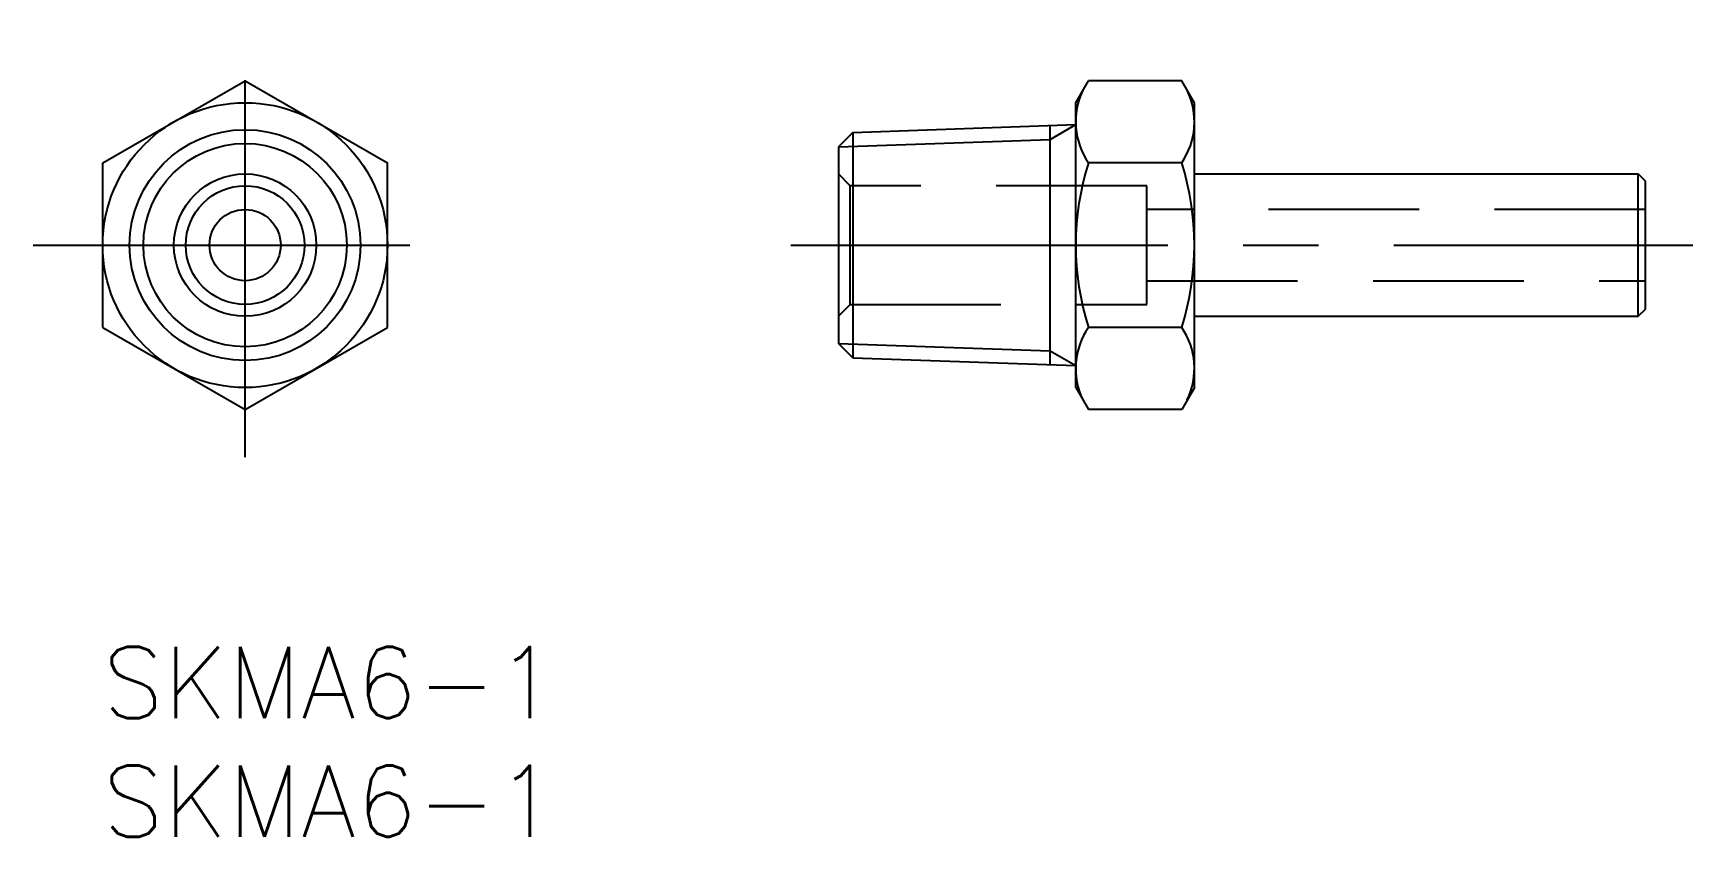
# Model space of a CAD drawing. Extents: x -2.9 to 67, y -8 to 25.9.
import ezdxf

# ---------------------------------------------------------------- set-up
doc = ezdxf.new("R2010")
doc.units = 0
doc.header["$LTSCALE"] = 0.5
doc.linetypes.add('CENTER', pattern=[50.8, 31.75, -6.35, 6.35, -6.35])
doc.linetypes.add('DASHED', pattern=[19.05, 12.7, -6.35])
for name, color, linetype in [('MSM_CENTER', 1, 'CENTER'), ('MSM_CONTINUOUS', 7, 'CONTINUOUS'), ('MSM_DASHED', 4, 'DASHED'), ('MSM_NARROW', 5, 'CONTINUOUS'), ('MSM_PART_NUMBER', 7, 'CONTINUOUS')]:
    doc.layers.add(name, color=color, linetype=linetype)
doc.styles.get("Standard").update_dxf_attribs({"font": 'txt.shx', "height": 3, "bigfont": 'bigfont.shx'})

# ---------------------------------------------------------------- blocks, each defined once
blk = doc.blocks.new('*U4')
at = {"layer": 'MSM_PART_NUMBER'}
blk.add_text('SKMA6-1', height=3, dxfattribs=at).set_placement((0, -3))
blk = doc.blocks.new('*U5')
at = {"layer": 'MSM_PART_NUMBER'}
blk.add_text('SKMA6-1', height=3, dxfattribs=at).set_placement((0, -8))

msp = doc.modelspace()

# ---------------------------------------------------------------- linework, layer by layer
at = {"layer": 'MSM_CENTER'}
for p, q in [((6, 8), (6, 25.856)), ((-2.928, 16.928), (14.928, 16.928)), ((29, 16.928), (67, 16.928))]:
    msp.add_line(p, q, dxfattribs=at)
at = {"layer": 'MSM_CONTINUOUS'}
for p, q in [((0, 20.392), (6, 23.856)), ((6, 23.856), (12, 20.392)), ((41, 22.928), (41.536, 23.856)), ((45.464, 23.856), (41.536, 23.856)), ((46, 22.928), (45.464, 23.856)), ((41, 10.928), (41, 22.928)), ((46, 10.928), (46, 22.928)), ((31.602, 21.675), (41, 22.003)), ((39.928, 11.891), (39.928, 21.965)), ((31.602, 21.675), (31, 21.073)), ((31, 21.073), (31, 12.784)), ((31.602, 21.675), (31.602, 12.182)), ((0, 13.464), (0, 20.392)), ((12, 13.464), (12, 20.392)), ((45.464, 20.392), (41.536, 20.392)), ((46, 19.928), (64.7, 19.928)), ((64.7, 13.928), (64.7, 19.928)), ((64.7, 19.928), (65, 19.628)), ((65, 14.228), (65, 19.628)), ((64.7, 13.928), (65, 14.228)), ((0, 13.464), (6, 10)), ((6, 10), (12, 13.464)), ((45.464, 13.464), (41.536, 13.464)), ((46, 13.928), (64.7, 13.928)), ((31.602, 12.182), (31, 12.784)), ((31.602, 12.182), (41, 11.854)), ((41, 10.928), (41.536, 10)), ((46, 10.928), (45.464, 10)), ((45.464, 10), (41.536, 10))]:
    msp.add_line(p, q, dxfattribs=at)
for radius in [6, 4.864, 3, 2.5, 1.5]:
    msp.add_circle((6, 16.928), radius, dxfattribs=at)
for centre, radius, start, end in [((44.067, 22.124), 3.067, 154.38425, 214.38423), ((42.933, 22.124), 3.067, 325.61577, 25.61579), ((52.464, 16.928), 11.464, 162.41206, 197.58794), ((34.536, 16.928), 11.464, 342.41206, 17.58794), ((44.067, 11.732), 3.067, 145.61577, 205.61578), ((42.933, 11.732), 3.067, 334.38417, 34.38423)]:
    msp.add_arc(centre, radius, start, end, dxfattribs=at)
at = {"layer": 'MSM_DASHED'}
for p, q in [((31.5, 19.428), (31, 19.928)), ((44, 19.428), (31.5, 19.428)), ((31.5, 14.428), (31.5, 19.428)), ((44, 14.428), (44, 19.428)), ((65, 18.428), (44, 18.428)), ((44, 15.428), (65, 15.428)), ((31, 13.928), (31.5, 14.428)), ((31.5, 14.428), (44, 14.428))]:
    msp.add_line(p, q, dxfattribs=at)
at = {"layer": 'MSM_NARROW'}
for p, q in [((39.929, 21.384), (41, 22.003)), ((31, 21.073), (39.928, 21.384)), ((31, 12.784), (39.928, 12.472)), ((39.929, 12.472), (41, 11.854))]:
    msp.add_line(p, q, dxfattribs=at)
msp.add_circle((6, 16.928), 4.283, dxfattribs=at)

# ---------------------------------------------------------------- block references
at = {"layer": 'MSM_CONTINUOUS'}
for name in ['*U4', '*U5']:
    msp.add_blockref(name, (0, 0), dxfattribs=at)

doc.saveas('drawing.dxf')
